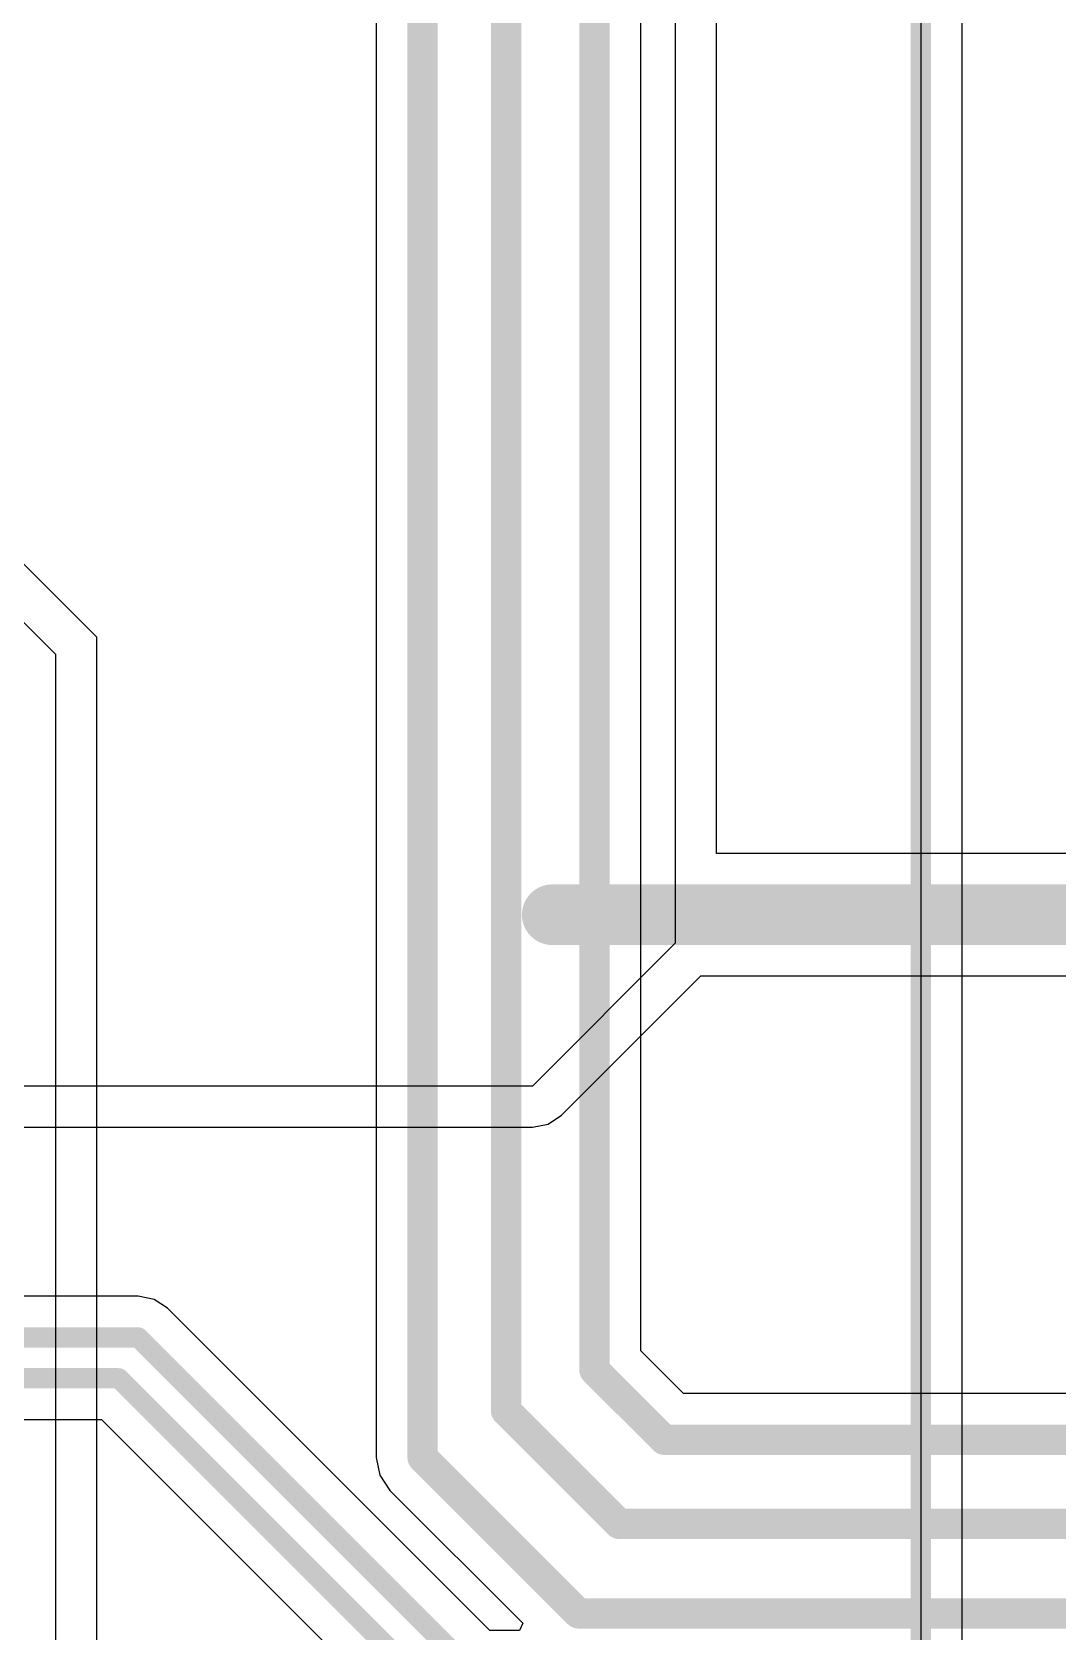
# Model space of a CAD drawing. Header units: inches. Extents: x 0 to 198, y 0 to 199.
# Drawn here: x 0.832 to 1.339, y 2.08 to 2.871 of the extents above; entities that cross this region are included whole.
import ezdxf

# ---------------------------------------------------------------- set-up
doc = ezdxf.new("R2010")
doc.units = ezdxf.units.IN
doc.header["$MEASUREMENT"] = 0
for name, color, linetype in [('Bottom Layer', 5, 'Continuous'), ('Layer 2', 76, 'Continuous'), ('Top Layer', 1, 'Continuous'), ('Top Overlay', 2, 'Continuous')]:
    doc.layers.add(name, color=color, linetype=linetype)

# ---------------------------------------------------------------- blocks, each defined once
blk = doc.blocks.new('BH_18650_B1BA002_19')
at = {"layer": 'Top Overlay'}
blk.add_lwpolyline([(0.25002, -1.5175, 0.01, 0.01, 0), (0.25002, 1.5175, 0.01, 0.01, 0)], format="xyseb", dxfattribs=at)

msp = doc.modelspace()

# ---------------------------------------------------------------- linework, layer by layer
at = {"layer": 'Bottom Layer'}
for p, q in [((1.13294, 2.21904), (1.13294, 3.4002)), ((1.00211, 3.21052), (1.00211, 2.16621)), ((0.88447, 2.24602), (0.44781, 2.24602)), ((0.89227, 2.24447), (0.88447, 2.24602)), ((0.89889, 2.24004), (0.89227, 2.24447)), ((1.05834, 2.08059), (0.89889, 2.24004)), ((1.15404, 2.19794), (1.13294, 2.21904)), ((1.41789, 2.19794), (1.15404, 2.19794)), ((0.44832, 2.18504), (0.86636, 2.18504)), ((0.86636, 2.18504), (1.01232, 2.03909)), ((1.00211, 2.16621), (1.00386, 2.15743)), ((1.00386, 2.15743), (1.00883, 2.14999)), ((1.00883, 2.14999), (1.07453, 2.08429)), ((1.07453, 2.08429), (1.073, 2.08059)), ((1.073, 2.08059), (1.05834, 2.08059))]:
    msp.add_line(p, q, dxfattribs=at)
for points in [[(1.11, 2.20954, 0.015, 0.015, 0), (1.11, 3.4002, 0.015, 0.015, 0)], [(1.06629, 2.18936, 0.015, 0.015, 0), (1.06629, 3.36, 0.015, 0.015, 0)], [(1.02505, 2.16621, 0.015, 0.015, 0), (1.02505, 3.22003, 0.015, 0.015, 0)], [(0.43766, 2.22563, 0.01, 0.01, 0), (0.88447, 2.22563, 0.01, 0.01, 0)], [(0.88447, 2.22563, 0.01, 0.01, 0), (1.04989, 2.0602, 0.01, 0.01, 0)], [(1.11, 2.20954, 0.015, 0.015, 0), (1.14454, 2.175, 0.015, 0.015, 0)], [(0.43674, 2.20544, 0.01, 0.01, 0), (0.87481, 2.20544, 0.01, 0.01, 0)], [(0.87481, 2.20544, 0.01, 0.01, 0), (1.04385, 2.03639, 0.01, 0.01, 0)], [(1.06629, 2.18936, 0.015, 0.015, 0), (1.12227, 2.13339, 0.015, 0.015, 0)], [(1.14454, 2.175, 0.015, 0.015, 0), (1.46, 2.175, 0.015, 0.015, 0)], [(1.02505, 2.16621, 0.015, 0.015, 0), (1.10214, 2.08912, 0.015, 0.015, 0)], [(1.12227, 2.13339, 0.015, 0.015, 0), (1.57473, 2.13339, 0.015, 0.015, 0)], [(1.10214, 2.08912, 0.015, 0.015, 0), (2.68226, 2.08912, 0.015, 0.015, 0)]]:
    msp.add_lwpolyline(points, format="xyseb", dxfattribs=at)
for points in [[(0.88197, 2.22563, 0.005, 0.005, 1), (0.88697, 2.22563, 0.005, 0.005, 1)], [(0.88197, 2.22563, 0.005, 0.005, 1), (0.88697, 2.22563, 0.005, 0.005, 1)], [(1.10625, 2.20954, 0.0075, 0.0075, 1), (1.11375, 2.20954, 0.0075, 0.0075, 1)], [(1.10625, 2.20954, 0.0075, 0.0075, 1), (1.11375, 2.20954, 0.0075, 0.0075, 1)], [(0.87231, 2.20544, 0.005, 0.005, 1), (0.87731, 2.20544, 0.005, 0.005, 1)], [(0.87231, 2.20544, 0.005, 0.005, 1), (0.87731, 2.20544, 0.005, 0.005, 1)], [(1.06254, 2.18936, 0.0075, 0.0075, 1), (1.07004, 2.18936, 0.0075, 0.0075, 1)], [(1.06254, 2.18936, 0.0075, 0.0075, 1), (1.07004, 2.18936, 0.0075, 0.0075, 1)], [(1.14079, 2.175, 0.0075, 0.0075, 1), (1.14829, 2.175, 0.0075, 0.0075, 1)], [(1.14079, 2.175, 0.0075, 0.0075, 1), (1.14829, 2.175, 0.0075, 0.0075, 1)], [(1.0213, 2.16621, 0.0075, 0.0075, 1), (1.0288, 2.16621, 0.0075, 0.0075, 1)], [(1.0213, 2.16621, 0.0075, 0.0075, 1), (1.0288, 2.16621, 0.0075, 0.0075, 1)], [(1.11852, 2.13339, 0.0075, 0.0075, 1), (1.12602, 2.13339, 0.0075, 0.0075, 1)], [(1.11852, 2.13339, 0.0075, 0.0075, 1), (1.12602, 2.13339, 0.0075, 0.0075, 1)], [(1.09839, 2.08912, 0.0075, 0.0075, 1), (1.10589, 2.08912, 0.0075, 0.0075, 1)], [(1.09839, 2.08912, 0.0075, 0.0075, 1), (1.10589, 2.08912, 0.0075, 0.0075, 1)]]:
    msp.add_lwpolyline(points, format="xyseb", close=True, dxfattribs=at)
at = {"layer": 'Layer 2'}
for p, q in [((1.15, 3.66799), (1.15, 2.46023)), ((1.17039, 2.465), (1.17039, 3.66799)), ((1.65802, 2.465), (1.17039, 2.465)), ((1.15, 2.46023), (1.15, 2.42065)), ((1.15, 2.42065), (1.07935, 2.35)), ((1.09377, 2.33558), (1.16267, 2.40448)), ((1.16267, 2.40448), (1.65802, 2.40448)), ((1.07935, 2.35), (0.61201, 2.35)), ((1.08716, 2.33116), (1.09377, 2.33558)), ((1.09377, 2.33558), (1.09377, 2.33558)), ((0.61201, 2.32961), (1.07935, 2.32961)), ((1.07935, 2.32961), (1.08716, 2.33116))]:
    msp.add_line(p, q, dxfattribs=at)
msp.add_lwpolyline([(1.08917, 2.43474, 0.03, 0.03, 0), (1.65802, 2.43474, 0.03, 0.03, 0)], format="xyseb", dxfattribs=at)
msp.add_lwpolyline([(1.08167, 2.43474, 0.015, 0.015, 1), (1.09667, 2.43474, 0.015, 0.015, 1)], format="xyseb", close=True, dxfattribs=at)
at = {"layer": 'Top Layer'}
for p, q in [((1.2714, 2.9746), (1.2714, 1.53732)), ((1.29179, 1.53732), (1.29179, 2.9746)), ((0.83952, 2.59648), (0.81515, 2.62085)), ((0.8639, 2.5721), (0.83952, 2.59648)), ((0.8251, 2.58206), (0.8435, 2.56366)), ((0.8639, 2.56366), (0.8639, 2.5721)), ((0.8435, 2.56366), (0.8435, 1.2567)), ((0.8639, 1.2567), (0.8639, 2.56366))]:
    msp.add_line(p, q, dxfattribs=at)

# ---------------------------------------------------------------- block references
msp.add_blockref('BH_18650_B1BA002_19', (1.02138, 2.36441))

doc.saveas('drawing.dxf')
